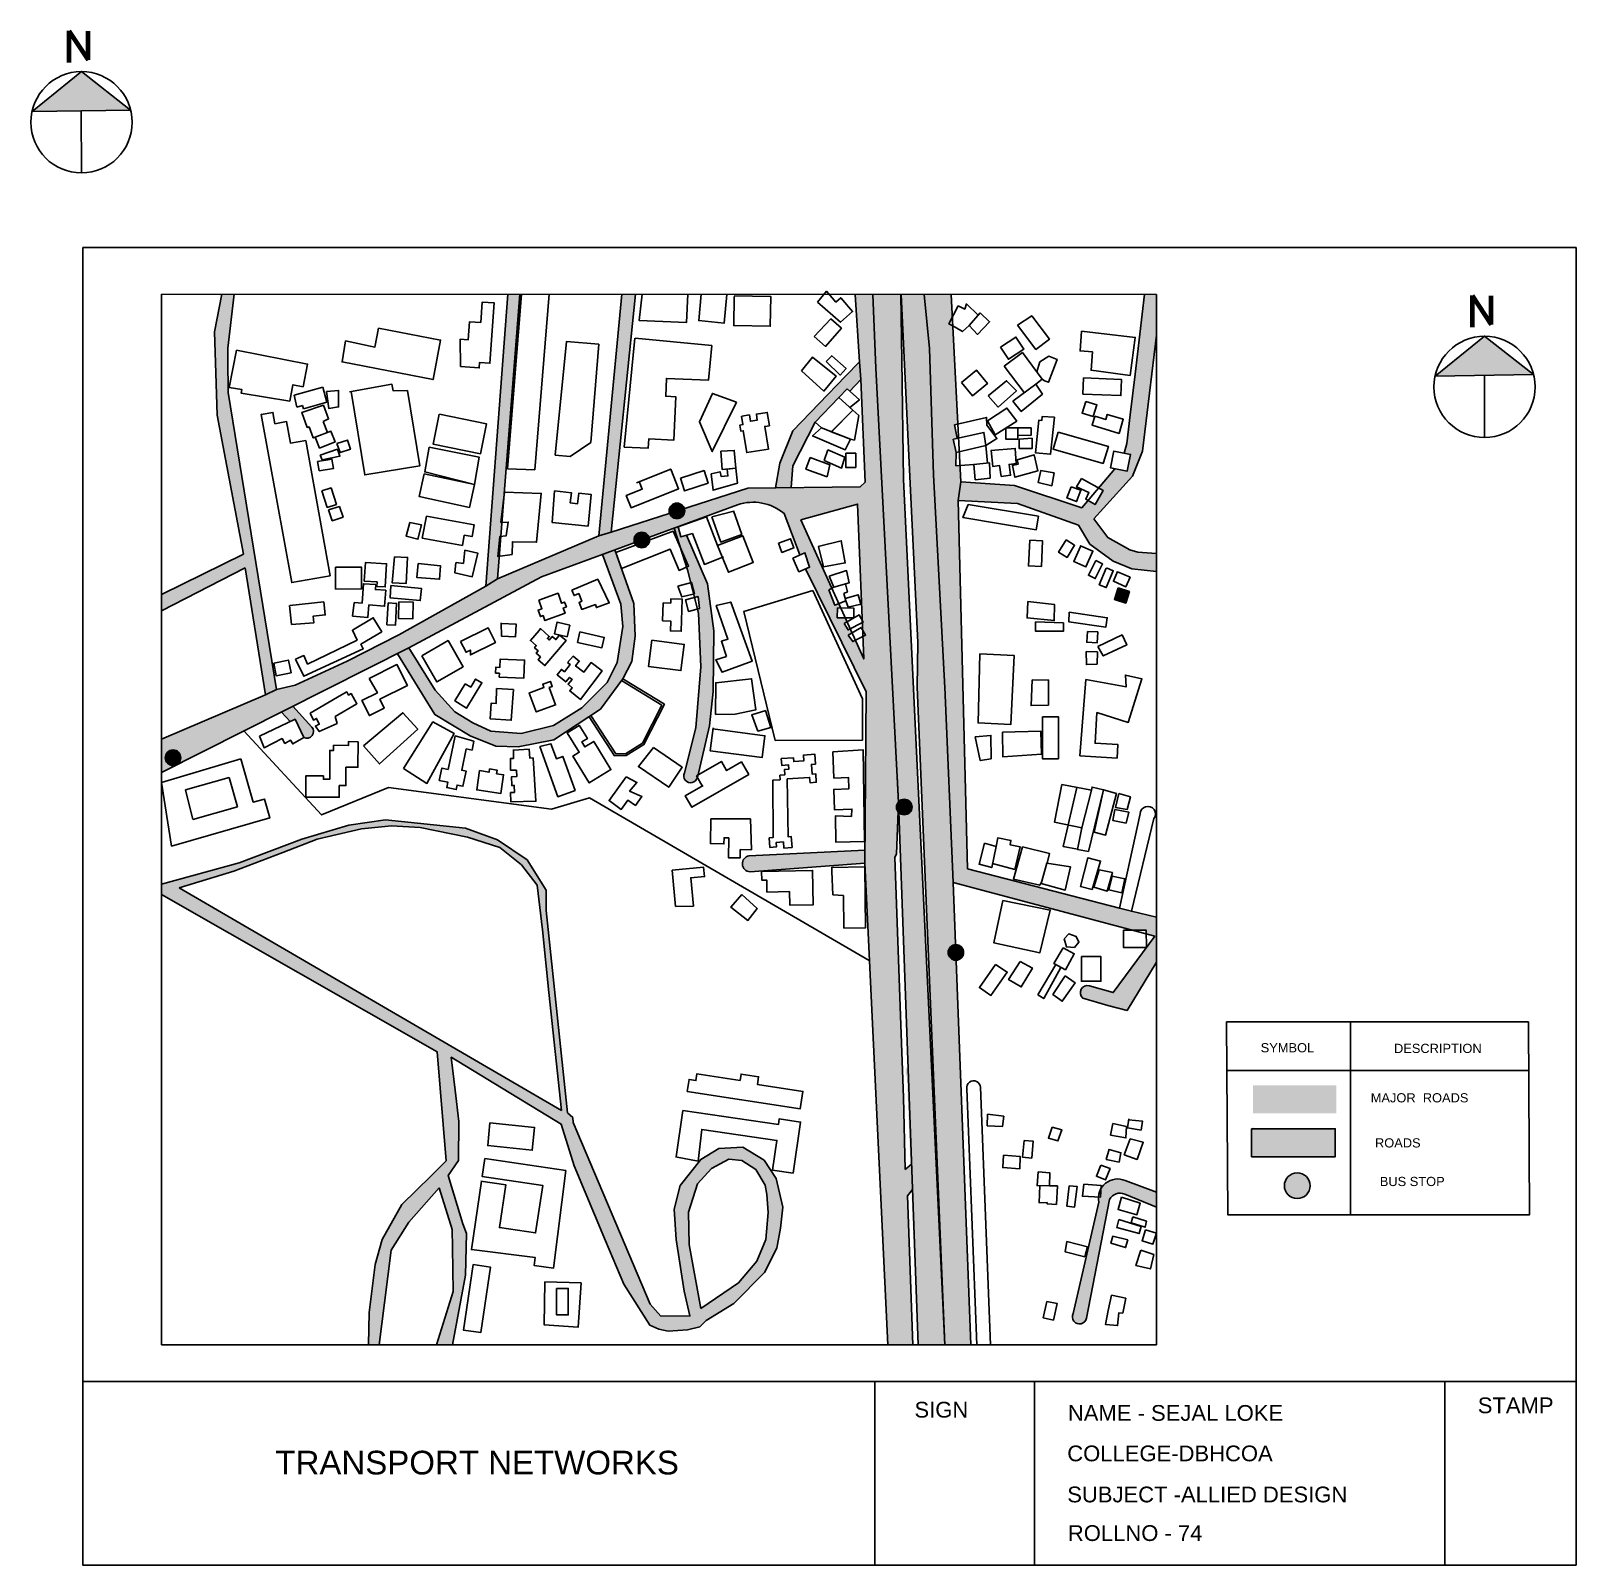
# Model space of a CAD drawing. Header units: millimetres. Extents: x -75360 to 914439, y -5036 to 71141.
# Drawn here: x 473184 to 512413, y -4420 to 34508 of the extents above; entities that cross this region are included whole.
import ezdxf

# ---------------------------------------------------------------- set-up
doc = ezdxf.new("R2010")
doc.units = ezdxf.units.MM
doc.styles.get("Standard").update_dxf_attribs({"font": 'arial.ttf'})

msp = doc.modelspace()

# ---------------------------------------------------------------- hatches: boundary and pattern name
at = {"true_color": 0x000000}
h = msp.add_hatch(color=18, dxfattribs=at)
h.dxf.hatch_style = 1
h.paths.add_polyline_path([(474469, 33475), (473213, 32459), (475715, 32501)])
at = {"true_color": 0xf8f6b0}
h = msp.add_hatch(color=51, dxfattribs=at)
h.dxf.hatch_style = 1
h.paths.add_polyline_path([(478189, 25331), (478187, 26169), (478186, 26457), (478344, 27827), (478032, 27827), (477849, 26868), (477882, 25822), (477915, 24756), (478580, 21228), (476498, 20206), (476498, 19793), (478625, 20883), (479139, 17665), (479423, 17794)])
h.paths.add_polyline_path([(479837, 17370), (479549, 17225), (479763, 16981), (479892, 17043), (480112, 16582, 0.844105), (480316, 16845)])
h = msp.add_hatch(color=51, dxfattribs=at)
h.dxf.hatch_style = 1
h.paths.add_polyline_path([(498152, 22970), (496793, 23068), (496722, 22593), (498234, 22519), (499780, 21969), (500072, 21485), (500664, 21051), (501135, 20857), (501763, 20792), (501763, 21251), (501286, 21280), (501084, 21341), (500521, 21650), (500173, 22123), (501149, 23213), (501403, 23848), (501763, 26788), (501763, 27820), (501452, 27820), (501215, 25794), (501094, 24764), (501009, 24038), (500940, 23795), (501103, 23763), (501019, 23337), (500705, 23399), (500289, 22907), (500408, 22842), (500202, 22487), (500023, 22591), (499865, 22404)])
h.paths.add_polyline_path([(488529, 19152), (488495, 19977), (488012, 21339), (487700, 21224), (488165, 19959), (488214, 19392), (488068, 18485), (487811, 17971), (487171, 17332), (486449, 16887), (485630, 16683), (484859, 16742), (484408, 16955), (483948, 17226), (483446, 17783), (482780, 18851), (482489, 18704), (483123, 17672), (483436, 17162), (484333, 16618), (484984, 16361), (485558, 16342), (486457, 16521), (487644, 17294), (488208, 18071), (488441, 18503)])
h.paths.add_polyline_path([(490523, 19288), (490358, 20481), (489830, 21709), (489684, 21668), (489613, 21928), (489517, 21893), (489685, 21370), (489881, 20927), (489834, 20906), (489856, 20837), (489938, 20506), (489958, 20512), (490030, 20227), (490008, 20221), (490030, 20132), (490124, 20155), (490159, 19854), (490103, 19838), (490129, 19733), (490194, 18370), (490069, 16828), (489779, 15682, 1.121354), (490104, 15564), (490081, 15604), (490119, 15626), (490416, 16877), (490503, 17743)])
h.paths.add_polyline_path([(494358, 13720), (491417, 13577, 0.910234), (491445, 13171), (494355, 13389)])
h.paths.add_polyline_path([(486950, 6813), (486942, 6935), (486805, 7057), (486265, 12188), (486265, 12704), (485782, 13477), (485027, 13986), (484217, 14280), (482184, 14492), (481258, 14352), (480059, 13995), (478470, 13399), (476498, 12857), (476498, 12594), (483498, 8606), (483725, 5835), (483342, 5459), (482598, 4727), (482102, 3837), (481923, 3209), (481768, 1986), (481759, 1165), (482027, 1165), (482164, 2234), (482334, 3566), (482776, 4278), (483551, 5153), (483877, 4092), (483884, 3635), (483903, 2521), (483479, 1165), (483888, 1165), (484218, 2939), (484247, 3989), (484149, 4239), (483779, 5464), (484043, 5846), (484052, 6833), (483956, 7631), (483855, 8466), (486645, 6769), (486973, 5707), (487774, 3803), (488236, 2706), (488899, 1664), (489125, 1564), (489365, 1516), (489850, 1549), (490163, 1626), (490331, 1789), (491032, 2221), (491811, 3004), (492122, 3617), (492217, 4129), (492270, 4660), (492108, 5392), (491797, 5856), (491261, 6185), (490647, 6152), (490192, 5871), (489670, 5213), (489517, 4610), (489563, 3838), (489769, 2533), (489916, 1901), (489177, 1893), (488902, 2198)])
h.paths.add_polyline_path([(486655, 7112), (476951, 12760), (478335, 13184), (479581, 13662), (480449, 13995), (481580, 14260), (482342, 14337), (483063, 14297), (484268, 14046), (485088, 13785), (485642, 13347), (486039, 12835), (486169, 11698), (486331, 10112)], flags=16)
h.paths.add_polyline_path([(489881, 4538), (490105, 5256), (490467, 5645), (490903, 5879), (491233, 5847), (491587, 5618), (491825, 5222), (491872, 4986), (491901, 4524), (491841, 3838), (491611, 3291), (491152, 2743), (490195, 2090), (489892, 3718)], flags=16)
h.paths.add_polyline_path([(485600, 27825), (485293, 27825), (484735, 20415), (485028, 20605), (485073, 21173), (485039, 21168), (485090, 21680), (485113, 21682), (485142, 22037), (485117, 22036), (485189, 22632)])
h.paths.add_polyline_path([(488533, 27824), (488187, 27824), (487601, 21692), (487915, 21792)])
h.paths.add_polyline_path([(493094, 24583), (493700, 25203), (493908, 25430), (493975, 25369), (494256, 25666), (494217, 26115), (493867, 25750), (492530, 24356), (492202, 23537), (492084, 22916), (492484, 22921), (492524, 23475)])
at = {"true_color": 0xf7f281}
h = msp.add_hatch(color=51, dxfattribs=at)
h.dxf.hatch_style = 1
h.paths.add_polyline_path([(491124, 22484, -0.25843), (492304, 22266), (492707, 21210), (492836, 21267), (492953, 20898), (492850, 20855), (494393, 17739), (494355, 13389), (494939, 1165), (495572, 1165), (495438, 4953), (495566, 5109), (495543, 5750), (495382, 5620), (495337, 7447), (495270, 9285), (495119, 13533), (495161, 13627), (495209, 14929), (495174, 15595), (494631, 25954), (494563, 27822), (494112, 27822), (494217, 26115), (494256, 25666), (494361, 23060), (494238, 22942), (491389, 22908), (487915, 21792), (487601, 21692), (485028, 20605), (484735, 20415), (482525, 19180), (481210, 18512), (479890, 17904), (479423, 17794), (479139, 17665), (476498, 16535), (476498, 15690), (482780, 18851), (486144, 20652)])
h.paths.add_polyline_path([(492729, 22105), (494173, 22500), (494291, 19543), (494312, 19503), (494293, 19493), (494301, 19305), (494377, 19178), (494307, 19142), (494330, 18573), (494116, 19045), (494050, 19012), (493934, 19175), (494031, 19233), (493984, 19335), (493932, 19308), (493832, 19473), (493903, 19514), (493856, 19618), (493655, 19619), (493665, 19871), (493743, 19869), (493695, 19975), (493591, 19934), (493439, 20324), (493517, 20366)], flags=16)
h.paths.add_polyline_path([(493758, 21573), (493859, 21009), (493307, 20910), (493177, 21429)], flags=0)
h.paths.add_polyline_path([(493452, 20676), (493892, 20813), (493955, 20501), (493570, 20393)], flags=0)
at = {"true_color": 0xf8d731}
h = msp.add_hatch(color=40, dxfattribs=at)
h.dxf.hatch_style = 1
h.paths.add_polyline_path([(495341, 23124), (495297, 26152), (495273, 27822), (494563, 27822), (494631, 25954), (495209, 14929), (495710, 1165), (496389, 1165)])
h.paths.add_polyline_path([(496598, 12899), (496385, 17856), (496101, 23241), (495997, 26451), (495864, 27822), (495280, 27822), (495510, 23028), (495704, 18993), (495681, 17855), (496389, 1165), (497051, 1165)])
at = {"true_color": 0xf7f281}
h = msp.add_hatch(color=51, dxfattribs=at)
h.dxf.hatch_style = 1
h.paths.add_polyline_path([(496793, 23068), (496772, 23479), (496662, 23470), (496678, 23807), (496602, 24149), (496704, 24172), (496629, 24509), (496717, 24530), (496588, 27026), (496492, 27075), (496577, 27239), (496546, 27822), (495864, 27822), (495997, 26451), (496101, 23241), (496385, 17856), (496598, 12899), (501153, 11688), (501501, 11688), (501502, 11595), (501717, 11538), (500661, 10108), (500056, 10279, 0.804471), (499889, 9967), (500522, 9776), (501015, 9649), (501763, 10875), (501763, 12016), (501122, 12172), (500821, 12246), (496959, 13249), (496722, 22593)])
at = {"true_color": 0x000000}
h = msp.add_hatch(color=18, dxfattribs=at)
h.dxf.hatch_style = 1
h.paths.add_polyline_path([(510089, 26760), (508833, 25744), (511336, 25786)])
h = msp.add_hatch(color=256)
h.dxf.hatch_style = 1
h.set_gradient(color1=(0, 0, 255), color2=(242, 103, 34), tint=1)
h.paths.add_polyline_path([(489782, 22329, 1), (489388, 22329, 1)])
h = msp.add_hatch(color=256)
h.dxf.hatch_style = 1
h.set_gradient(color1=(0, 0, 255), color2=(242, 103, 34), tint=1)
h.paths.add_polyline_path([(488891, 21590, 1), (488497, 21590, 1)])
h = msp.add_hatch(color=18, dxfattribs=at)
h.dxf.hatch_style = 1
h.paths.add_polyline_path([(501075, 20280), (500789, 20374), (500694, 20084), (500980, 19990)])
h = msp.add_hatch(color=256)
h.dxf.hatch_style = 1
h.set_gradient(color1=(0, 0, 255), color2=(242, 103, 34), tint=1)
h.paths.add_polyline_path([(476989, 16065, 1), (476595, 16065, 1)])
h = msp.add_hatch(color=256)
h.dxf.hatch_style = 1
h.set_gradient(color1=(0, 0, 255), color2=(242, 103, 34), tint=1)
h.paths.add_polyline_path([(495554, 14814, 1), (495160, 14814, 1)])
h = msp.add_hatch(color=256)
h.dxf.hatch_style = 1
h.set_gradient(color1=(0, 0, 255), color2=(242, 103, 34), tint=1)
h.paths.add_polyline_path([(496864, 11124, 1), (496470, 11124, 1)])
at = {"true_color": 0xf7f281}
h = msp.add_hatch(color=51, dxfattribs=at)
h.dxf.hatch_style = 1
edge = h.paths.add_edge_path()
edge.add_arc((495623, 8091), 235, 338.4623, 572.6701)
edge.add_line((495425, 7964), (495683, 1461))
edge.add_line((495683, 1461), (496098, 1467))
edge.add_line((496098, 1467), (495842, 8005))
h.paths.add_polyline_path([(506297, 6622), (504180, 6676), (504180, 5942), (506297, 5915)])
at = {"true_color": 0xf8d731}
h = msp.add_hatch(color=40, dxfattribs=at)
h.dxf.hatch_style = 1
h.paths.add_polyline_path([(506329, 7749), (504207, 7749), (504207, 7042), (506329, 7042)])
h = msp.add_hatch(color=256)
h.dxf.hatch_style = 1
h.set_gradient(color1=(0, 0, 255), color2=(242, 103, 34), tint=1)
h.paths.add_polyline_path([(505661, 5206, 1), (505006, 5206, 1)])
at = {"true_color": 0xf8f6b0}
h = msp.add_hatch(color=51, dxfattribs=at)
h.dxf.hatch_style = 1
h.paths.add_polyline_path([(500969, 5335, 0.378446), (500352, 5137), (500339, 4911), (500284, 4914, 0.06348), (500293, 4791), (499643, 1959, 1.147601), (499981, 1844), (500567, 4860, -0.375622), (500955, 4993), (501763, 4662), (501763, 5041)])

# ---------------------------------------------------------------- linework, layer by layer
at = {"color": 18, "lineweight": 211, "true_color": 0x000000}
for p, q in [((474150, 34508), (474150, 33709)), ((474150, 34508), (474634, 33771)), ((474634, 33771), (474634, 34501)), ((509771, 27793), (509771, 26994)), ((509771, 27793), (510254, 27056)), ((510254, 27056), (510254, 27786))]:
    msp.add_line(p, q, dxfattribs=at)
at = {"color": 18, "true_color": 0x000000}
for p, q in [((473213, 32459), (474469, 33475)), ((474469, 33475), (475715, 32501)), ((473213, 32459), (475715, 32501)), ((474464, 32480), (474469, 30906)), ((508833, 25744), (510089, 26760)), ((510089, 26760), (511336, 25786)), ((508833, 25744), (511336, 25786)), ((510085, 25765), (510089, 24191))]:
    msp.add_line(p, q, dxfattribs=at)
for p, q in [((476498, 27828), (501763, 27820)), ((476498, 1165), (476498, 27828)), ((501763, 27820), (501763, 1165)), ((494217, 26115), (494256, 25666)), ((479870, 25263), (480592, 25465)), ((479939, 24961), (479870, 25263)), ((480592, 25465), (480697, 25088)), ((480081, 25000), (479939, 24961)), ((480103, 24922), (480081, 25000)), ((480697, 25088), (480103, 24922)), ((496793, 23068), (496722, 22593)), ((490470, 22178), (491029, 22319)), ((487601, 21692), (487915, 21792)), ((478580, 21228), (476498, 20206)), ((478625, 20883), (476498, 19793)), ((484735, 20415), (485028, 20605)), ((493439, 20324), (493570, 20393)), ((479139, 17665), (476498, 16535)), ((479139, 17665), (479423, 17794)), ((477108, 15251), (478218, 15564)), ((478218, 15564), (478428, 14817)), ((477298, 14498), (477108, 15251)), ((478428, 14817), (477298, 14498)), ((500821, 12246), (501122, 12173)), ((506689, 9362), (506689, 4470)), ((503538, 8129), (511201, 8129)), ((501763, 1165), (476498, 1165)), ((474502, 235), (512413, 235)), ((494614, 235), (494614, -4420)), ((498664, 235), (498664, -4420)), ((509077, 235), (509077, -4420))]:
    msp.add_line(p, q)
for points in [[(474502, 29012), (512413, 29012), (512413, -4420), (474502, -4420)], [(493873, 23791), (494126, 23791), (494126, 23430), (493873, 23430)], [(498864, 17106), (499272, 17106), (499272, 16040), (498864, 16040)], [(500925, 11688), (501501, 11688), (501504, 11250), (500925, 11250)], [(499856, 11021), (500350, 11021), (500350, 10395), (499856, 10395)], [(503538, 9362), (511201, 9362), (511234, 4470), (503571, 4470)], [(504175, 6649), (506297, 6649), (506297, 5942), (504175, 5942)], [(486530, 2599), (486828, 2599), (486828, 1928), (486530, 1928)]]:
    msp.add_lwpolyline(points, close=True)
for points in [[(493151, 27629), (493383, 27903), (493622, 27629), (493744, 27735), (494046, 27387), (493735, 27117), (493151, 27629)], [(478580, 21228), (477915, 24756), (477882, 25822), (477849, 26868), (478032, 27827)], [(478189, 25331), (478187, 26169), (478186, 26457), (478344, 27827)], [(484089, 25991), (484565, 25956), (484576, 26095), (484836, 26076), (484948, 27605), (484642, 27628), (484604, 27110), (484320, 27130), (484286, 26670), (484081, 26685), (484089, 25991)], [(484735, 20415), (485293, 27825)], [(487601, 21692), (485028, 20605), (485600, 27825)], [(485281, 23397), (485974, 23373), (486344, 27825)], [(485636, 27825), (485281, 23397)], [(487601, 21692), (488187, 27824)], [(494238, 22942), (491389, 22908), (487915, 21792), (488533, 27824)], [(488703, 27824), (488626, 27162), (489830, 27113), (489859, 27824)], [(490203, 27824), (490139, 27156), (490786, 27093), (490856, 27823)], [(491041, 27772), (491029, 27030), (491956, 27015), (491968, 27772), (491041, 27788)], [(492530, 24356), (493867, 25750), (494217, 26115), (494112, 27822)], [(495710, 1165), (495209, 14929), (494631, 25954), (494563, 27822)], [(496389, 1165), (495341, 23124), (495297, 26152), (495273, 27822)], [(495280, 27822), (495510, 23028), (495704, 18993), (495681, 17855), (496389, 1165)], [(495864, 27822), (495997, 26451), (496101, 23241), (496386, 17836)], [(496726, 27529), (496492, 27075), (496651, 26993), (496835, 26877), (497007, 27032)], [(496793, 23068), (496546, 27822)], [(496726, 27529), (496892, 27451), (496933, 27580), (497230, 27293)], [(500940, 23795), (501009, 24038), (501094, 24764), (501215, 25794), (501453, 27824)], [(493066, 26758), (493361, 26501), (493762, 26963), (493490, 27199), (493066, 26758)], [(497283, 27356), (497522, 27130), (497217, 26808), (497007, 27032), (497283, 27356)], [(498235, 27038), (498592, 27282), (499041, 26683), (498700, 26428), (498235, 27038)], [(481167, 26642), (481083, 26108), (483394, 25662), (483587, 26661), (482012, 26965), (481919, 26485), (481167, 26642)], [(488529, 26713), (490470, 26525), (490385, 25645), (489320, 25692), (489300, 25237), (489557, 25226), (489509, 24127), (488868, 24155), (488857, 23922), (488248, 23949), (488516, 26715)], [(497799, 26481), (498192, 26741), (498394, 26436), (498001, 26176), (497799, 26481)], [(499859, 26892), (499819, 26387), (500136, 26362), (500099, 25898), (501096, 25767), (501222, 26730), (499859, 26892)], [(501403, 23848), (501763, 26788)], [(478407, 26410), (480207, 26054), (480093, 25479), (479838, 25529), (479756, 25113), (478525, 25313), (478540, 25406), (478219, 25458), (478407, 26410)], [(486493, 23744), (486879, 23705), (487401, 24066), (487602, 26557), (486781, 26623), (486493, 23744)], [(497896, 26002), (498356, 26344), (498860, 25668), (498694, 25548)], [(492748, 25882), (493029, 26230), (493624, 25749), (493316, 25367), (492748, 25882)], [(493375, 26121), (493516, 26264), (493880, 25946), (493729, 25773), (493375, 26121)], [(496813, 25588), (497195, 25898), (497469, 25560), (497087, 25250), (496812, 25588)], [(497896, 26002), (498404, 25330)], [(498720, 25855), (498798, 26110), (499026, 26253), (499237, 26174), (499020, 25593), (498919, 25631), (498860, 25668)], [(481270, 25348), (482349, 25543), (482379, 25377), (482745, 25383), (483058, 23472), (481659, 23243), (481313, 25356)], [(493975, 25369), (494256, 25666), (494361, 23060), (494238, 22942)], [(497489, 25251), (497955, 25629), (498205, 25371), (497745, 24964), (497489, 25251)], [(498114, 25112), (498326, 24851), (498866, 25292), (498694, 25548), (498114, 25112)], [(499907, 25707), (499891, 25294), (500856, 25255), (500872, 25665), (499907, 25707)], [(484735, 20415), (482525, 19180), (481210, 18512), (479890, 17904), (479423, 17794), (478189, 25331)], [(480685, 25362), (480994, 25387), (480994, 24968), (480745, 24931), (480685, 25362)], [(491101, 25084), (490482, 23832), (490155, 24587), (490486, 25308), (491101, 25084)], [(493700, 25203), (494052, 24881), (493511, 24339), (493253, 24440), (493094, 24583), (493700, 25203)], [(493908, 25430), (493700, 25203)], [(493908, 25430), (494218, 25150), (493976, 24949)], [(480165, 24119), (480779, 20684), (479805, 20510), (479026, 24774), (479328, 24829), (479381, 24541), (479674, 24595), (479774, 24049), (480165, 24119)], [(480402, 24201), (480351, 24181), (480246, 24459), (480202, 24446), (480060, 24828), (480610, 25011), (480743, 24661), (480607, 24596)], [(483556, 24780), (484754, 24537), (484600, 23779), (483394, 24023), (483548, 24782)], [(491234, 24735), (491424, 24766), (491450, 24604), (491626, 24632), (491602, 24785), (491878, 24829), (491932, 24489), (491817, 24471), (491909, 23895), (491357, 23807), (491268, 24364), (491207, 24354), (491183, 24505), (491260, 24517), (491226, 24734)], [(494052, 24881), (494204, 24745), (494092, 24127), (493988, 24145), (493505, 24333), (494052, 24881)], [(497469, 24617), (497965, 24938), (498211, 24607), (497661, 24260), (497469, 24617)], [(499168, 24709), (499073, 23764), (498688, 23803), (498771, 24628), (498848, 24620), (498859, 24727), (499168, 24709)], [(499968, 25106), (500250, 25018), (500157, 24722), (499870, 24812), (499968, 25106)], [(500193, 24730), (500472, 24645), (500512, 24777), (500918, 24654), (500809, 24294), (500124, 24502), (500193, 24730)], [(480402, 24201), (480512, 23922), (480908, 24079), (480800, 24351), (480402, 24201)], [(480607, 24596), (480712, 24318)], [(491389, 22908), (492084, 22916), (492202, 23537), (492530, 24356)], [(492484, 22921), (492524, 23475), (493094, 24583)], [(493253, 24440), (493991, 24152), (493855, 23878), (493030, 24230), (493253, 24440)], [(496609, 24151), (497380, 24322), (497431, 23985), (496678, 23807), (496602, 24149)], [(497431, 23985), (497710, 24162), (497451, 24502), (497446, 24701), (496629, 24509), (496704, 24172)], [(497936, 24433), (497933, 24151), (498239, 24148), (498242, 24436), (497936, 24433)], [(498240, 24242), (498580, 24252), (498578, 24435), (498242, 24436)], [(499263, 24325), (499136, 23897), (500406, 23534), (500540, 23965), (499263, 24325)], [(480954, 24041), (481218, 24127), (481295, 23891), (481037, 23807), (480954, 24041)], [(483299, 23947), (483182, 23318), (484446, 22996), (484567, 23691), (483299, 23947)], [(497431, 23985), (497470, 23539)], [(498273, 24151), (498278, 23908), (498606, 23915), (498600, 24171), (498273, 24151)], [(480464, 23581), (480504, 23347), (480867, 23408), (480828, 23642), (480464, 23581)], [(480529, 23741), (480579, 23627), (481029, 23716), (480968, 23894), (480529, 23741)], [(490700, 23840), (491042, 23862), (491085, 23413), (490732, 23380), (490700, 23840)], [(492969, 23685), (492860, 23391), (493396, 23193), (493467, 23499), (492969, 23685)], [(493418, 23876), (493846, 23694), (493764, 23417), (493327, 23611), (493418, 23876)], [(496662, 23470), (496678, 23807)], [(497118, 23508), (497522, 23544), (497540, 23162), (497158, 23121), (497124, 23509)], [(497558, 23857), (498174, 23913), (498196, 23531), (498017, 23506), (498055, 23235), (497818, 23202), (497779, 23480), (497603, 23456), (497566, 23858)], [(498221, 23628), (498654, 23755), (498750, 23349), (498168, 23181), (498102, 23483), (498245, 23513), (498221, 23628)], [(500173, 22123), (501149, 23213), (501403, 23848)], [(500680, 23849), (500596, 23421), (501019, 23337), (501103, 23763), (500679, 23847)], [(483165, 23266), (483039, 22698), (484318, 22415), (484446, 22996), (483165, 23266)], [(488558, 23043), (489428, 23391), (489628, 22892), (488421, 22409), (488298, 22719), (488703, 22881), (488627, 23071)], [(489673, 23158), (489780, 22836), (490378, 23036), (490273, 23352), (489673, 23158)], [(490457, 23266), (490682, 23320), (490710, 23200), (490879, 23217), (490861, 23390), (491085, 23413), (491124, 23035), (490503, 22853), (490457, 23266)], [(496662, 23470), (497124, 23510)], [(496793, 23068), (498152, 22970), (499865, 22404), (500705, 23399)], [(498820, 23357), (498755, 23050), (499105, 22967), (499160, 23293), (498819, 23351)], [(499853, 23147), (499733, 22939), (500043, 22792), (499964, 22626), (500202, 22487), (500408, 22842), (499853, 23147)], [(480573, 22837), (480806, 22913), (480942, 22495), (480709, 22419), (480573, 22837)], [(485210, 22808), (486141, 22773), (486021, 21532), (485408, 21544), (485402, 21226), (485039, 21168), (485090, 21680), (485252, 21699), (485303, 22044), (485117, 22036), (485210, 22808)], [(486477, 22834), (486905, 22791), (486878, 22530), (487064, 22511), (487091, 22776), (487411, 22743), (487329, 21943), (486416, 22035), (486477, 22834)], [(499596, 22943), (499486, 22659), (499730, 22564), (499841, 22851), (499596, 22943)], [(491120, 22482), (486144, 20652), (482780, 18851), (476498, 15690)], [(480737, 22354), (480834, 22077), (481109, 22173), (481017, 22436), (480737, 22354)], [(492729, 22105), (494173, 22500), (494330, 18573), (492729, 22105)], [(496959, 13249), (496722, 22593), (498234, 22519), (499780, 21969), (500072, 21485), (500664, 21051), (501135, 20857), (501759, 20792)], [(496977, 22487), (498763, 22191), (498707, 21852), (496847, 22160), (496977, 22487)], [(482808, 22033), (483102, 21971), (483008, 21608), (482709, 21686), (482808, 22033)], [(483224, 22199), (483121, 21638), (484141, 21451), (484188, 21712), (484385, 21676), (484439, 21974), (483224, 22197)], [(490619, 21447), (491262, 21694), (491524, 21015), (490893, 20772), (490619, 21447), (490338, 22176), (489613, 21928), (489684, 21668), (489977, 21751), (490284, 20972), (490764, 21164)], [(491025, 22332), (491230, 21727), (490696, 21537), (490470, 22178)], [(500173, 22123), (500521, 21650), (501084, 21341), (501286, 21280), (501763, 21251)], [(488036, 21270), (489490, 21812), (489881, 20927), (489639, 20818), (489414, 21355), (488180, 20864), (488036, 21270)], [(492168, 21511), (492467, 21623), (492554, 21391), (492250, 21277), (492163, 21509)], [(498545, 21584), (498863, 21573), (498840, 20921), (498509, 20933), (498545, 21584)], [(499469, 21594), (499276, 21281), (499491, 21148), (499683, 21459), (499468, 21592)], [(482489, 18704), (483123, 17672), (483436, 17162), (484333, 16618), (484984, 16361), (485558, 16342), (486457, 16521), (487644, 17294), (488208, 18071), (488441, 18503), (488529, 19152), (488495, 19977), (488012, 21339)], [(487700, 21224), (488165, 19959), (488214, 19392), (488068, 18485), (487811, 17971), (487171, 17332), (486449, 16887), (485630, 16683), (484859, 16742), (484408, 16955), (483948, 17226), (483446, 17783), (482780, 18851)], [(483980, 21017), (484163, 20996), (484202, 21332), (484527, 21259), (484391, 20658), (483946, 20758), (483976, 21017)], [(492527, 21132), (492836, 21267), (492953, 20898), (492683, 20784), (492527, 21132)], [(493170, 21427), (493758, 21573), (493859, 21009), (493307, 20910), (493177, 21429)], [(499828, 21425), (499661, 21042), (499969, 20907), (500145, 21310), (499835, 21445), (499828, 21425)], [(479139, 17665), (478625, 20883)], [(480920, 20901), (481579, 20897), (481576, 20343), (480914, 20347), (480917, 20901)], [(481647, 20548), (481971, 20528), (481963, 20413), (482179, 20400), (482215, 20989), (481682, 21022), (481647, 20548)], [(482416, 21167), (482748, 21149), (482711, 20484), (482353, 20504), (482416, 21167)], [(483012, 20993), (482986, 20637), (483559, 20595), (483585, 20933), (483012, 20993)], [(494355, 13389), (494393, 17739), (492850, 20855)], [(493452, 20676), (493892, 20813), (493955, 20501), (493570, 20393), (493452, 20676)], [(500220, 21067), (500034, 20697), (500206, 20611), (500392, 20982), (500220, 21068)], [(500486, 20879), (500307, 20454), (500483, 20381), (500663, 20809), (500488, 20883)], [(482191, 20315), (481930, 20333), (481939, 20460), (481625, 20482), (481592, 19989), (481392, 20002), (481345, 19658)], [(482320, 20434), (483097, 20360), (483068, 20051), (482301, 20124), (482320, 20434)], [(486919, 20321), (487577, 20594), (487866, 19993), (487543, 19875), (487514, 19953), (487171, 19827), (487100, 20006), (487171, 20035), (487094, 20229), (486973, 20181), (486915, 20320)], [(489608, 20422), (489958, 20512), (490030, 20227), (489706, 20145), (489608, 20422)], [(493439, 20324), (493591, 19934), (493876, 20045), (493823, 20233), (493919, 20275), (493864, 20475)], [(500774, 20788), (500666, 20545), (500984, 20405), (501089, 20644), (500772, 20784)], [(479757, 19927), (480621, 20018), (480656, 19689), (480354, 19658), (480371, 19492), (479802, 19447), (479751, 19926)], [(481345, 19658), (481740, 19626), (481765, 19942), (482163, 19910), (482191, 20315)], [(482526, 20020), (482892, 20011), (482882, 19594), (482515, 19602), (482524, 20020)], [(486082, 20061), (486567, 20237), (486658, 19987), (486735, 20015), (486779, 19893), (486698, 19864), (486746, 19732), (486233, 19546), (486187, 19672), (486120, 19647), (486060, 19810), (486158, 19846), (486082, 20061)], [(489238, 19996), (489428, 19990), (489432, 20100), (489722, 20091), (489696, 19276), (489422, 19284), (489430, 19534), (489223, 19540), (489237, 19996)], [(489801, 20075), (489881, 19779), (490159, 19854), (490124, 20155), (489801, 20075)], [(490847, 18636), (490570, 18552), (490730, 18235), (491498, 18516), (490950, 20013), (490582, 19926), (490879, 19075), (490717, 19020), (490847, 18636)], [(493038, 20305), (491288, 19776), (492082, 16503), (494300, 16513), (494295, 17560), (493038, 20305)], [(493876, 20045), (493932, 19886), (494256, 19963), (494184, 20200), (493858, 20108)], [(498496, 20033), (498473, 19611), (499165, 19545), (499174, 19950), (498496, 20033)], [(500789, 20374), (500694, 20084), (500980, 19990), (501075, 20280), (500789, 20374)], [(479903, 18565), (480117, 18656), (480208, 18441), (481465, 19051), (481345, 19300), (481877, 19617), (482090, 19261), (481560, 18944), (481623, 18831), (480110, 18134), (479903, 18565)], [(482252, 19993), (482469, 19982), (482440, 19429), (482224, 19440), (482252, 19993)], [(493665, 19871), (493655, 19619), (494078, 19617), (494078, 19858), (493665, 19871)], [(493832, 19473), (493932, 19308), (494312, 19503), (494215, 19691), (493832, 19473)], [(499545, 19755), (499533, 19517), (500473, 19376), (500509, 19618), (499545, 19755)], [(484095, 19014), (484232, 18741), (484343, 18797), (484344, 18673), (484978, 18989), (484792, 19362), (484095, 19014)], [(485123, 19473), (485504, 19458), (485491, 19135), (485128, 19150), (485120, 19492)], [(486085, 19297), (485865, 19038), (486016, 18909), (485973, 18858), (486062, 18782), (486009, 18720), (486121, 18624), (486060, 18552), (486234, 18403), (486774, 19036), (486608, 19178), (486512, 19065), (486419, 19144), (486341, 19052), (486296, 19088), (486344, 19142), (486120, 19342), (486085, 19297)], [(486549, 19513), (486478, 19208), (486795, 19135), (486864, 19429), (486546, 19503)], [(487122, 19261), (487063, 18993), (487683, 18858), (487739, 19119), (487122, 19261)], [(493934, 19175), (494260, 19372), (494377, 19178), (494050, 19012), (493934, 19175)], [(498691, 19511), (498691, 19275), (499398, 19275), (499398, 19485), (498691, 19511)], [(500006, 19268), (499988, 18995), (500252, 18978), (500271, 19259), (500006, 19268)], [(483106, 18651), (483774, 19038), (484158, 18376), (483490, 17989), (483106, 18651)], [(488948, 19048), (489772, 18942), (489686, 18277), (488861, 18383), (488947, 19049)], [(500268, 18892), (500409, 18649), (501006, 18927), (500887, 19180), (500268, 18892)], [(479351, 18466), (479722, 18543), (479788, 18223), (479407, 18145), (479351, 18466)], [(485099, 18579), (485090, 18359), (484986, 18363), (484980, 18212), (485078, 18208), (485074, 18111), (485700, 18085), (485719, 18543), (485099, 18568)], [(486808, 18483), (486877, 18427), (486728, 18245), (486652, 18306), (486541, 18170), (486764, 17987), (486860, 18104), (486923, 18052), (486822, 17929), (486929, 17842), (486864, 17762), (487135, 17541), (487688, 18268), (487407, 18481), (487222, 18237), (487014, 18395), (487107, 18518), (486947, 18639), (486808, 18483)], [(497275, 18703), (498147, 18661), (498063, 16909), (497229, 16949), (497275, 18703)], [(499977, 18757), (500260, 18752), (500254, 18443), (499983, 18430), (499977, 18757)], [(481772, 18076), (482476, 18430), (482741, 17900), (482043, 17550), (482157, 17324), (481777, 17134), (481585, 17516), (481982, 17715), (481772, 18076)], [(484210, 17944), (484351, 17859), (484475, 18062), (484633, 17967), (484244, 17326), (483948, 17505), (484210, 17944)], [(488208, 18071), (489268, 17421), (488749, 16401), (488296, 16118), (488004, 16110), (487355, 17106)], [(490563, 17160), (491067, 17173), (491589, 17283), (491481, 18068), (490573, 17966), (490563, 17160)], [(499970, 18047), (500990, 17863), (500971, 18161), (501391, 18071), (501042, 16962), (500248, 17212), (500201, 16434), (500783, 16398), (500762, 16057), (499817, 16114), (499970, 18047)], [(480272, 17197), (480355, 17022), (480437, 17062), (480506, 16917), (480406, 16869), (480506, 16729), (480958, 16937), (480912, 17115), (481462, 17434), (481312, 17692), (481251, 17656), (481204, 17737), (481068, 17658), (480272, 17197)], [(485002, 17823), (485435, 17793), (485381, 17016), (484842, 17054), (484869, 17447), (484996, 17438), (485002, 17823)], [(485829, 17704), (486209, 17845), (486178, 17928), (486374, 18001), (486420, 17875), (486345, 17846), (486504, 17407), (486012, 17227), (485837, 17707)], [(488182, 18028), (489201, 17402), (488711, 16437), (488281, 16168), (488031, 16161), (487398, 17134)], [(496385, 17856), (496598, 12899)], [(498600, 18041), (499023, 18036), (499015, 17402), (498575, 17387), (498600, 18041)], [(491839, 17266), (491484, 17158), (491643, 16743), (491968, 16831), (491835, 17265)], [(478986, 16609), (479892, 17043), (480112, 16582), (479832, 16418), (479777, 16511), (479634, 16427), (479560, 16553), (479104, 16319), (478986, 16609)], [(479763, 16981), (479549, 17225)], [(481624, 16365), (482034, 15910), (483006, 16786), (482629, 17205), (481624, 16365)], [(482643, 15790), (483240, 15414), (483931, 16678), (483389, 16975), (482643, 15790)], [(487105, 16889), (487311, 16552), (487171, 16466), (487249, 16340), (487473, 16479), (487911, 15766), (487360, 15427), (486943, 16106), (487105, 16206), (486802, 16700), (487106, 16887)], [(478593, 16744), (480563, 14616), (482261, 15308), (486399, 14762), (487369, 15052), (494465, 10917)], [(480867, 16382), (481244, 16372), (481247, 16477), (481489, 16468), (481485, 15823), (481180, 15825), (481180, 15360), (481013, 15360), (481013, 15062), (480163, 15062), (480163, 15603), (480610, 15603), (480610, 15518), (480771, 15518), (480771, 16252), (480869, 16252), (480867, 16382)], [(484433, 16489), (484385, 16260), (484238, 16291), (484123, 15746), (484235, 15722), (484154, 15341), (484006, 15372), (483982, 15257), (483742, 15307), (483771, 15444), (483552, 15490), (483618, 15801), (483776, 15768), (483956, 16621), (484433, 16489)], [(490505, 16828), (490429, 16241), (491747, 16069), (491820, 16623), (490501, 16795)], [(497158, 16597), (497556, 16633), (497562, 16039), (497286, 15993), (497158, 16597)], [(497851, 16712), (498828, 16736), (498843, 16156), (497857, 16090), (497851, 16712)], [(485435, 16272), (485435, 16043), (485358, 16043), (485358, 15753), (485509, 15748), (485517, 15589), (485387, 15582), (485392, 15360), (485455, 15361), (485460, 15184), (485363, 15182), (485369, 14945), (486005, 14961), (485932, 16062), (485849, 16057), (485834, 16286), (485435, 16259)], [(486102, 16349), (486565, 15077), (487001, 15236), (486687, 16098), (486525, 16039), (486387, 16419), (486102, 16349)], [(488992, 16324), (488608, 15839), (489376, 15317), (489721, 15825), (488992, 16324)], [(492380, 15528), (492955, 15566), (492964, 15432), (493123, 15442), (493108, 15658), (493017, 15652), (493001, 15897), (493103, 15904), (493087, 16152), (492797, 16133), (492807, 15984), (492550, 15967), (492544, 16064), (492234, 16043), (492249, 15867), (492420, 15881), (492429, 15776), (492317, 15767), (492328, 15632), (492202, 15622), (492205, 15506), (492022, 15497), (492025, 14039), (491928, 14032), (491945, 13790), (492113, 13802), (492105, 13916), (492291, 13929), (492302, 13773), (492508, 13788), (492488, 14066), (492408, 14060), (492380, 15528)], [(493547, 16219), (493571, 15551), (493938, 15565), (493948, 15276), (493566, 15262), (493590, 14743), (494026, 14763), (494017, 14575), (493608, 14589), (493619, 13927), (494350, 13939), (494311, 16268), (493547, 16219)], [(478518, 16034), (478831, 14938), (479111, 15018), (479249, 14537), (476757, 13824), (476498, 15437), (478518, 16034)], [(484575, 15738), (484504, 15248), (485116, 15160), (485185, 15634), (485008, 15659), (485021, 15754), (484831, 15781), (484818, 15696), (484575, 15738)], [(490248, 15362), (489796, 15101), (489964, 14809), (491407, 15642), (491224, 15959), (490847, 15741), (490715, 15970), (490081, 15604)], [(488299, 15583), (487861, 14976), (488171, 14753), (488342, 14991), (488532, 14854), (488696, 15080), (488384, 15221), (488571, 15440), (488299, 15583)], [(490081, 15604), (490228, 15350)], [(495161, 13627), (495209, 14929), (495174, 15595)], [(499354, 15386), (500113, 15243), (499862, 14290), (499173, 14428), (499354, 15386)], [(499739, 15313), (499517, 14359)], [(499862, 14290), (499757, 13734), (500033, 13688), (500411, 15247), (500126, 15321), (500113, 15243)], [(500411, 15247), (500745, 15159), (500469, 14101), (500180, 14176), (500411, 15247)], [(500807, 15157), (500720, 14801), (501012, 14752), (501097, 15072), (500807, 15157)], [(496959, 13249), (500821, 12246), (501347, 14645)], [(500705, 14752), (501062, 14680), (500990, 14409), (500650, 14474), (500705, 14752)], [(501695, 14524), (501122, 12172), (501763, 12016)], [(476498, 12857), (478470, 13399), (480059, 13995), (481258, 14352), (482184, 14492), (484217, 14280), (485027, 13986), (485782, 13477), (486265, 12704), (486265, 12188), (486805, 7057), (486942, 6935), (486950, 6813), (488902, 2198), (489177, 1893), (489916, 1901), (489769, 2533), (489563, 3838), (489517, 4610), (489670, 5213), (490192, 5871), (490647, 6152), (491261, 6185), (491797, 5856), (492108, 5392), (492270, 4660), (492217, 4129), (492122, 3617), (491811, 3004), (491032, 2221), (490331, 1789), (490163, 1626), (489850, 1549), (489365, 1516), (489125, 1564), (488899, 1664), (488236, 2706), (487774, 3803), (486973, 5707), (486645, 6769), (483855, 8466), (483956, 7631), (484052, 6833), (484043, 5846), (483779, 5464), (484149, 4239), (484247, 3989), (484218, 2939), (483888, 1165)], [(476951, 12760), (478335, 13184), (479581, 13662), (480449, 13995), (481580, 14260), (482342, 14337), (483063, 14297), (484268, 14046), (485088, 13785), (485642, 13347), (486039, 12835), (486169, 11698), (486331, 10112), (486655, 7112)], [(490446, 14515), (490434, 13885), (490779, 13878), (490782, 14036), (490902, 14034)], [(490902, 14034), (490892, 13529), (491187, 13523), (491191, 13735), (491475, 13730), (491453, 14513), (490446, 14515)], [(499517, 14358), (499387, 13815), (499759, 13745)], [(497390, 13894), (497255, 13361), (497580, 13278), (497686, 13816), (497390, 13894)], [(497686, 13816), (497729, 14032), (498063, 13966), (498042, 13859), (498296, 13808), (498162, 13231), (497601, 13384)], [(498355, 13806), (498128, 12988), (498795, 12828), (498836, 12891)], [(498355, 13806), (499043, 13638), (498982, 13390)], [(494939, 1165), (494355, 13389)], [(495382, 5620), (495337, 7447), (495270, 9285), (495119, 13533), (495161, 13627)], [(498973, 13391), (498831, 12873), (499443, 12705), (499574, 13297), (498973, 13391)], [(500126, 12725), (499830, 12802), (500020, 13527), (500342, 13442), (500126, 12725)], [(489461, 13213), (490264, 13288), (490286, 13051), (489937, 13018), (490004, 12303), (489552, 12294), (489466, 13213)], [(491736, 13175), (491740, 12960), (491865, 12962), (491870, 12657), (492443, 12667), (492449, 12325), (493045, 12335), (493029, 13206), (491736, 13175)], [(493522, 13177), (493544, 12587), (493813, 12568), (493825, 11742), (494376, 11750), (494353, 13294), (493518, 13282), (493522, 13177)], [(500304, 13219), (500641, 13152), (500509, 12682), (500166, 12778), (500304, 13219)], [(500637, 13064), (500960, 12993), (500882, 12638), (500549, 12711), (500637, 13064)], [(481759, 1165), (481768, 1986), (481923, 3209), (482102, 3837), (482598, 4727), (483342, 5459), (483725, 5835), (483498, 8606), (476498, 12594)], [(476951, 12760), (486655, 7112)], [(491236, 12593), (490952, 12275), (491388, 11939), (491620, 12239), (491236, 12593)], [(496598, 12899), (497051, 1165)], [(496598, 12899), (501717, 11538)], [(497861, 12443), (497633, 11365), (498803, 11118), (499064, 12198), (497861, 12443)], [(499413, 11467), (499531, 11601), (499725, 11533), (499793, 11388), (499678, 11254), (499475, 11263), (499413, 11467)], [(499395, 11243), (499671, 11091), (499447, 10684), (499158, 10843), (499395, 11243)], [(497675, 10816), (497970, 10628), (497558, 10033), (497266, 10235), (497675, 10816)], [(498298, 10894), (498610, 10729), (498328, 10248), (498004, 10438), (498298, 10894)], [(498744, 10045), (499208, 10816)], [(498744, 10045), (498897, 9953), (499335, 10746)], [(499445, 10534), (499700, 10352), (499369, 9888), (499130, 10059), (499445, 10534)], [(489845, 7594), (492714, 7155), (492782, 7600), (491628, 7777), (491658, 7971), (491214, 8039), (491190, 7879), (490092, 8047), (490066, 7874), (489892, 7901), (489845, 7594)], [(497292, 7702), (497548, 1165)], [(489545, 5938), (490128, 5831), (490216, 6635), (492126, 6354), (492015, 5603), (492534, 5527), (492725, 6821), (492181, 6901), (492160, 6755), (489736, 7112), (489562, 5935)], [(484834, 6804), (484784, 6222), (485912, 6106), (485971, 6684), (484834, 6804)], [(497473, 7021), (497462, 6726), (497852, 6712), (497883, 6970), (497473, 7021)], [(499115, 6695), (499015, 6416), (499256, 6343), (499354, 6627), (499115, 6695)], [(500651, 6783), (500597, 6489), (500985, 6418), (500999, 6705), (500651, 6783)], [(501058, 6906), (501021, 6674), (501370, 6617), (501406, 6840), (501054, 6876)], [(498397, 6353), (498361, 5926), (498593, 5906), (498630, 6334), (498397, 6353)], [(501092, 6397), (500943, 5991), (501266, 5872), (501426, 6307), (501092, 6397)], [(484603, 5325), (485240, 5230), (485079, 4145), (485998, 4008), (486177, 5212), (484644, 5439), (484712, 5895), (486764, 5590), (486456, 3116), (485964, 3177), (485990, 3383), (484367, 3585), (484625, 5322)], [(497874, 5982), (497858, 5666), (498287, 5630), (498301, 5944), (497874, 5982)], [(500561, 6131), (500486, 5875), (500810, 5807), (500859, 6040), (500559, 6127)], [(490195, 2090), (489892, 3718), (489881, 4538), (490105, 5256), (490467, 5645), (490903, 5879), (491233, 5847), (491587, 5618), (491825, 5222), (491872, 4986), (491901, 4524), (491841, 3838), (491611, 3291), (491152, 2743), (490195, 2090)], [(495382, 5620), (495543, 5750)], [(498757, 5555), (498727, 5209), (499047, 5202), (499053, 5529), (498757, 5555)], [(500346, 5726), (500234, 5447), (500467, 5353), (500582, 5639), (500346, 5726)], [(483551, 5153), (482776, 4278), (482334, 3566), (482164, 2234), (482027, 1165)], [(483551, 5153), (483877, 4092), (483884, 3635), (483903, 2521), (483479, 1165)], [(495438, 4953), (495566, 5109)], [(498802, 5207), (498780, 4772), (498981, 4778), (498982, 4746), (499218, 4732), (499244, 5200), (499047, 5204)], [(499544, 5199), (499484, 4688), (499682, 4665), (499743, 5187), (499544, 5199)], [(499915, 5247), (499881, 4937), (500339, 4911), (500356, 5208), (499915, 5247)], [(495438, 4953), (495572, 1165)], [(500872, 4912), (500785, 4603), (501265, 4468), (501348, 4762), (500872, 4912)], [(500806, 4349), (500750, 4148), (501318, 3989), (501369, 4172), (500806, 4349)], [(501157, 4414), (501121, 4265), (501475, 4153), (501503, 4309), (501157, 4414)], [(500656, 3928), (500602, 3748), (500975, 3636), (501032, 3829), (500656, 3928)], [(501482, 4089), (501395, 3811), (501670, 3726), (501757, 4004), (501482, 4089)], [(499486, 3789), (499441, 3532), (499941, 3404), (500006, 3657), (499486, 3789)], [(501367, 3567), (501240, 3178), (501606, 3093), (501692, 3459), (501367, 3567)], [(484414, 3206), (484851, 3141), (484606, 1478), (484163, 1543), (484411, 3206)], [(486235, 2769), (487152, 2740), (487080, 1620), (486213, 1676), (486235, 2769)], [(500534, 2040), (500465, 1687), (500774, 1657), (500806, 1983), (500902, 1974), (500982, 2349), (500620, 2426), (500534, 2040)], [(498975, 2271), (498883, 1855), (499142, 1798), (499235, 2219), (498975, 2271)]]:
    msp.add_lwpolyline(points)
for points in [[(492707, 21210), (492304, 22266, 0.257785), (491127, 22485, 1.046902)], [(489830, 21709), (490358, 20481), (490523, 19288), (490503, 17743), (490416, 16877), (490104, 15564, -1.121354), (489779, 15682), (490069, 16828), (490194, 18370), (490129, 19733), (489856, 20837), (489517, 21893)], [(479837, 17370), (480316, 16845, -0.844105), (480112, 16582)], [(501347, 14645, -1.357059), (501695, 14524, 1.597727)], [(494359, 13720), (491417, 13577, 0.910234), (491445, 13171), (494355, 13389)], [(501717, 11538), (500661, 10108), (500056, 10279, 0.804471), (499889, 9967), (500522, 9776), (501015, 9649), (501763, 10875)], [(497200, 1165), (496943, 7668, -1.0475), (497292, 7702, -0.571225)], [(501763, 5041), (500969, 5335, 0.606709), (500293, 4791), (499643, 1959)], [(501764, 4661), (500955, 4993, 0.375622), (500567, 4860), (499981, 1844, -1.147601), (499643, 1959, -0.607742)]]:
    msp.add_lwpolyline(points, format="xyb")
for centre in [(474469, 32190), (510089, 25475)]:
    msp.add_circle(centre, 1285, dxfattribs=at)
for centre, radius in [((489585, 22329), 197), ((488694, 21590), 197), ((476792, 16065), 197), ((495357, 14814), 197), ((496667, 11124), 197), ((505334, 5206), 327)]:
    msp.add_circle(centre, radius)

# ---------------------------------------------------------------- texts
at = {"attachment_point": 1}
for s, insert, char_height in [('SYMBOL', (504406, 8824), 233.3), ('DESCRIPTION', (507790, 8807), 233.26), ('MAJOR  ROADS', (507200, 7553), 233.26), ('  ROADS', (507126, 6409), 233.3), (' BUS STOP ', (507339, 5430), 233.3), ('SIGN', (495616, -278), 400), ('NAME - SEJAL LOKE', (499511, -360), 400), ('STAMP', (509917, -167), 400), ('TRANSPORT NETWORKS', (479391, -1520), 600), ('COLLEGE-DBHCOA', (499495, -1387), 400), ('SUBJECT -ALLIED DESIGN', (499495, -2429), 400), ('ROLLNO - 74', (499511, -3409), 400)]:
    msp.add_mtext(s, dxfattribs=dict(at, insert=insert, char_height=char_height))

doc.saveas('drawing.dxf')
